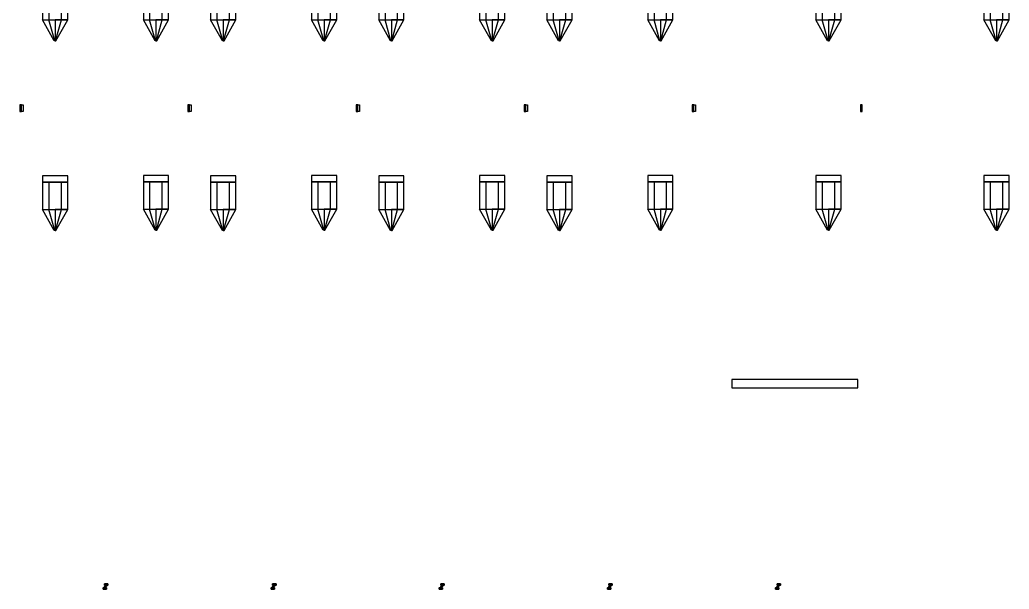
# Model space of a CAD drawing. Extents: x -19750 to 3750, y -13175 to 15275.
# Drawn here: x -8020 to 3750, y -5720 to 1050 of the extents above; entities that cross this region are included whole.
import ezdxf

# ---------------------------------------------------------------- set-up
doc = ezdxf.new("R2010")
doc.units = 0
doc.layers.add('GAP', color=1, linetype='continuous')
doc.layers.add('PIN', color=3, linetype='continuous')

# ---------------------------------------------------------------- blocks, each defined once
blk = doc.blocks.new('C1E')
at = {"layer": 'GAP'}
blk.add_lwpolyline([(1800, 12935), (1800, 13015), (1780, 13015), (1780, 12935), (1800, 12935)], dxfattribs=at)
blk = doc.blocks.new('C1EGAP')
for points in [[(3250, 14350), (3250, 14025), (3550, 14025), (3550, 14350), (3250, 14350)], [(3250, 14350), (3250, 14025), (3550, 14025), (3550, 14350), (3250, 14350)], [(3400, 14025), (3400, 13775), (3390, 13775), (3250, 14025), (3400, 14025)], [(3400, 14025), (3400, 13775), (3390, 13775), (3250, 14025), (3400, 14025)], [(3400, 14025), (3400, 13775), (3410, 13775), (3550, 14025), (3400, 14025)], [(3400, 14025), (3400, 13775), (3410, 13775), (3550, 14025), (3400, 14025)], [(3250, 12175), (3250, 12100), (3550, 12100), (3550, 12175), (3250, 12175)], [(3250, 12175), (3250, 12100), (3550, 12100), (3550, 12175), (3250, 12175)], [(3250, 12100), (3250, 11775), (3550, 11775), (3550, 12100), (3250, 12100)], [(3250, 12100), (3250, 11775), (3550, 11775), (3550, 12100), (3250, 12100)], [(3400, 11775), (3400, 11525), (3390, 11525), (3250, 11775), (3400, 11775)], [(3400, 11775), (3400, 11525), (3390, 11525), (3250, 11775), (3400, 11775)], [(3400, 11775), (3400, 11525), (3410, 11525), (3550, 11775), (3400, 11775)], [(3400, 11775), (3400, 11525), (3410, 11525), (3550, 11775), (3400, 11775)]]:
    blk.add_lwpolyline(points)
blk = doc.blocks.new('C1EPIN')
for points in [[(3325, 14350), (3325, 14025), (3475, 14025), (3475, 14350), (3325, 14350)], [(3325, 14350), (3325, 14025), (3475, 14025), (3475, 14350), (3325, 14350)], [(3400, 14025), (3400, 13775), (3395, 13775), (3325, 14025), (3400, 14025)], [(3400, 14025), (3400, 13775), (3395, 13775), (3325, 14025), (3400, 14025)], [(3400, 14025), (3400, 13775), (3405, 13775), (3475, 14025), (3400, 14025)], [(3400, 14025), (3400, 13775), (3405, 13775), (3475, 14025), (3400, 14025)], [(3325, 12100), (3325, 11775), (3475, 11775), (3475, 12100), (3325, 12100)], [(3325, 12100), (3325, 11775), (3475, 11775), (3475, 12100), (3325, 12100)], [(3400, 11775), (3400, 11525), (3395, 11525), (3325, 11775), (3400, 11775)], [(3400, 11775), (3400, 11525), (3395, 11525), (3325, 11775), (3400, 11775)], [(3400, 11775), (3400, 11525), (3405, 11525), (3475, 11775), (3400, 11775)], [(3400, 11775), (3400, 11525), (3405, 11525), (3475, 11775), (3400, 11775)]]:
    blk.add_lwpolyline(points)
blk = doc.blocks.new('C1F')
at = {"layer": 'GAP'}
for points in [[(-200, 12935), (-200, 13015), (-180, 13015), (-180, 12935), (-200, 12935)], [(1800, 12935), (1800, 13015), (1780, 13015), (1780, 12935), (1800, 12935)]]:
    blk.add_lwpolyline(points, dxfattribs=at)
blk = doc.blocks.new('C1FGAP')
for points in [[(3250, 14350), (3250, 14025), (3550, 14025), (3550, 14350), (3250, 14350)], [(3250, 14350), (3250, 14025), (3550, 14025), (3550, 14350), (3250, 14350)], [(3400, 14025), (3400, 13775), (3390, 13775), (3250, 14025), (3400, 14025)], [(3400, 14025), (3400, 13775), (3390, 13775), (3250, 14025), (3400, 14025)], [(3400, 14025), (3400, 13775), (3410, 13775), (3550, 14025), (3400, 14025)], [(3400, 14025), (3400, 13775), (3410, 13775), (3550, 14025), (3400, 14025)], [(3250, 12175), (3250, 12100), (3550, 12100), (3550, 12175), (3250, 12175)], [(3250, 12175), (3250, 12100), (3550, 12100), (3550, 12175), (3250, 12175)], [(3250, 12100), (3250, 11775), (3550, 11775), (3550, 12100), (3250, 12100)], [(3250, 12100), (3250, 11775), (3550, 11775), (3550, 12100), (3250, 12100)], [(3400, 11775), (3400, 11525), (3390, 11525), (3250, 11775), (3400, 11775)], [(3400, 11775), (3400, 11525), (3390, 11525), (3250, 11775), (3400, 11775)], [(3400, 11775), (3400, 11525), (3410, 11525), (3550, 11775), (3400, 11775)], [(3400, 11775), (3400, 11525), (3410, 11525), (3550, 11775), (3400, 11775)], [(788, 7304), (788, 7319), (788, 7319), (788, 7304), (788, 7304)], [(828, 7319), (828, 7319), (788, 7319), (788, 7319), (828, 7319)], [(806, 7294), (788, 7304), (788, 7304), (805, 7294), (806, 7294)], [(811, 7294), (828, 7304), (828, 7304), (811, 7294), (811, 7294)], [(828, 7304), (828, 7319), (828, 7319), (828, 7304), (828, 7304)], [(770, 7270), (788, 7280), (787, 7280), (770, 7270), (770, 7270)], [(770, 7255), (770, 7270), (770, 7270), (770, 7255), (770, 7255)], [(810, 7255), (810, 7255), (770, 7255), (770, 7255), (810, 7255)], [(787, 7282), (788, 7286), (791, 7289), (795, 7290), (795, 7290), (791, 7288), (789, 7286), (788, 7282), (787, 7282)], [(788, 7280), (788, 7282), (787, 7282), (787, 7280), (788, 7280)], [(792, 7282), (793, 7283), (794, 7284), (795, 7284), (795, 7284), (794, 7284), (793, 7283), (793, 7282), (792, 7282)], [(792, 7280), (792, 7282), (793, 7282), (793, 7280), (792, 7280)], [(810, 7270), (792, 7280), (793, 7280), (810, 7270), (810, 7270)], [(795, 7290), (797, 7290), (797, 7290), (795, 7290), (795, 7290)], [(795, 7284), (797, 7284), (797, 7284), (795, 7284), (795, 7284)], [(797, 7290), (799, 7287), (799, 7287), (797, 7290), (797, 7290)], [(797, 7284), (799, 7287), (799, 7287), (797, 7284), (797, 7284)], [(799, 7287), (801, 7287), (801, 7287), (799, 7287), (799, 7287)], [(799, 7287), (801, 7287), (801, 7287), (799, 7287), (799, 7287)], [(801, 7284), (801, 7284), (801, 7290), (801, 7290), (801, 7284)], [(801, 7290), (803, 7290), (803, 7290), (801, 7290), (801, 7290)], [(801, 7284), (803, 7284), (803, 7284), (801, 7284), (801, 7284)], [(803, 7284), (807, 7285), (810, 7288), (811, 7292), (811, 7292), (810, 7288), (807, 7286), (803, 7284), (803, 7284)], [(803, 7290), (804, 7290), (805, 7291), (806, 7292), (805, 7292), (805, 7291), (804, 7290), (803, 7290), (803, 7290)], [(806, 7292), (806, 7294), (805, 7294), (805, 7292), (806, 7292)], [(810, 7255), (810, 7270), (810, 7270), (810, 7255), (810, 7255)], [(811, 7292), (811, 7294), (811, 7294), (811, 7292), (811, 7292)]]:
    blk.add_lwpolyline(points)
blk = doc.blocks.new('C1FPIN')
for points in [[(3325, 14350), (3325, 14025), (3475, 14025), (3475, 14350), (3325, 14350)], [(3325, 14350), (3325, 14025), (3475, 14025), (3475, 14350), (3325, 14350)], [(3400, 14025), (3400, 13775), (3395, 13775), (3325, 14025), (3400, 14025)], [(3400, 14025), (3400, 13775), (3395, 13775), (3325, 14025), (3400, 14025)], [(3400, 14025), (3400, 13775), (3405, 13775), (3475, 14025), (3400, 14025)], [(3400, 14025), (3400, 13775), (3405, 13775), (3475, 14025), (3400, 14025)], [(3325, 12100), (3325, 11775), (3475, 11775), (3475, 12100), (3325, 12100)], [(3325, 12100), (3325, 11775), (3475, 11775), (3475, 12100), (3325, 12100)], [(3400, 11775), (3400, 11525), (3395, 11525), (3325, 11775), (3400, 11775)], [(3400, 11775), (3400, 11525), (3395, 11525), (3325, 11775), (3400, 11775)], [(3400, 11775), (3400, 11525), (3405, 11525), (3475, 11775), (3400, 11775)], [(3400, 11775), (3400, 11525), (3405, 11525), (3475, 11775), (3400, 11775)], [(828, 7304), (828, 7319), (788, 7319), (788, 7304), (828, 7304)], [(808, 7294), (808, 7304), (788, 7304), (806, 7294), (808, 7294)], [(808, 7294), (808, 7304), (828, 7304), (811, 7294), (808, 7294)], [(790, 7270), (790, 7280), (788, 7280), (770, 7270), (790, 7270)], [(810, 7255), (810, 7270), (770, 7270), (770, 7255), (810, 7255)], [(788, 7282), (789, 7286), (791, 7288), (795, 7290), (795, 7287), (792, 7286), (791, 7284), (790, 7282), (788, 7282)], [(792, 7280), (792, 7282), (788, 7282), (788, 7280), (792, 7280)], [(790, 7282), (791, 7284), (792, 7286), (795, 7287), (795, 7284), (794, 7284), (793, 7283), (792, 7282), (790, 7282)], [(790, 7270), (790, 7280), (792, 7280), (810, 7270), (790, 7270)], [(795, 7284), (797, 7284), (797, 7290), (795, 7290), (795, 7284)], [(797, 7287), (799, 7287), (799, 7287), (797, 7290), (797, 7287)], [(797, 7287), (799, 7287), (799, 7287), (797, 7284), (797, 7287)], [(799, 7287), (801, 7287), (801, 7287), (799, 7287), (799, 7287)], [(801, 7284), (803, 7284), (803, 7290), (801, 7290), (801, 7284)], [(803, 7284), (807, 7286), (810, 7288), (811, 7292), (808, 7292), (807, 7290), (806, 7288), (803, 7287), (803, 7284)], [(803, 7287), (806, 7288), (807, 7290), (808, 7292), (806, 7292), (805, 7291), (804, 7290), (803, 7290), (803, 7287)], [(811, 7292), (811, 7294), (806, 7294), (806, 7292), (811, 7292)]]:
    blk.add_lwpolyline(points)
blk = doc.blocks.new('C1G')
at = {"layer": 'GAP'}
for points in [[(-200, 12935), (-200, 13015), (-180, 13015), (-180, 12935), (-200, 12935)], [(1800, 12935), (1800, 13015), (1780, 13015), (1780, 12935), (1800, 12935)]]:
    blk.add_lwpolyline(points, dxfattribs=at)
blk = doc.blocks.new('C1GGAP')
for points in [[(-1950, 14350), (-1950, 14025), (-1650, 14025), (-1650, 14350), (-1950, 14350)], [(-1950, 14350), (-1950, 14025), (-1650, 14025), (-1650, 14350), (-1950, 14350)], [(3250, 14350), (3250, 14025), (3550, 14025), (3550, 14350), (3250, 14350)], [(3250, 14350), (3250, 14025), (3550, 14025), (3550, 14350), (3250, 14350)], [(-1800, 14025), (-1800, 13775), (-1810, 13775), (-1950, 14025), (-1800, 14025)], [(-1800, 14025), (-1800, 13775), (-1810, 13775), (-1950, 14025), (-1800, 14025)], [(-1800, 14025), (-1800, 13775), (-1790, 13775), (-1650, 14025), (-1800, 14025)], [(-1800, 14025), (-1800, 13775), (-1790, 13775), (-1650, 14025), (-1800, 14025)], [(3400, 14025), (3400, 13775), (3390, 13775), (3250, 14025), (3400, 14025)], [(3400, 14025), (3400, 13775), (3390, 13775), (3250, 14025), (3400, 14025)], [(3400, 14025), (3400, 13775), (3410, 13775), (3550, 14025), (3400, 14025)], [(3400, 14025), (3400, 13775), (3410, 13775), (3550, 14025), (3400, 14025)], [(-1950, 12170), (-1950, 12095), (-1650, 12095), (-1650, 12170), (-1950, 12170)], [(-1950, 12170), (-1950, 12095), (-1650, 12095), (-1650, 12170), (-1950, 12170)], [(3250, 12175), (3250, 12100), (3550, 12100), (3550, 12175), (3250, 12175)], [(3250, 12175), (3250, 12100), (3550, 12100), (3550, 12175), (3250, 12175)], [(-1950, 12095), (-1950, 11770), (-1650, 11770), (-1650, 12095), (-1950, 12095)], [(-1950, 12095), (-1950, 11770), (-1650, 11770), (-1650, 12095), (-1950, 12095)], [(3250, 12100), (3250, 11775), (3550, 11775), (3550, 12100), (3250, 12100)], [(3250, 12100), (3250, 11775), (3550, 11775), (3550, 12100), (3250, 12100)], [(-1800, 11770), (-1800, 11520), (-1810, 11520), (-1950, 11770), (-1800, 11770)], [(-1800, 11770), (-1800, 11520), (-1810, 11520), (-1950, 11770), (-1800, 11770)], [(-1800, 11770), (-1800, 11520), (-1790, 11520), (-1650, 11770), (-1800, 11770)], [(-1800, 11770), (-1800, 11520), (-1790, 11520), (-1650, 11770), (-1800, 11770)], [(3400, 11775), (3400, 11525), (3390, 11525), (3250, 11775), (3400, 11775)], [(3400, 11775), (3400, 11525), (3390, 11525), (3250, 11775), (3400, 11775)], [(3400, 11775), (3400, 11525), (3410, 11525), (3550, 11775), (3400, 11775)], [(3400, 11775), (3400, 11525), (3410, 11525), (3550, 11775), (3400, 11775)], [(788, 7304), (788, 7319), (788, 7319), (788, 7304), (788, 7304)], [(828, 7319), (828, 7319), (788, 7319), (788, 7319), (828, 7319)], [(806, 7294), (788, 7304), (788, 7304), (806, 7294), (806, 7294)], [(811, 7294), (828, 7304), (828, 7304), (811, 7294), (811, 7294)], [(828, 7304), (828, 7319), (828, 7319), (828, 7304), (828, 7304)], [(770, 7270), (788, 7280), (787, 7280), (770, 7270), (770, 7270)], [(770, 7255), (770, 7270), (770, 7270), (770, 7255), (770, 7255)], [(810, 7255), (810, 7255), (770, 7255), (770, 7255), (810, 7255)], [(787, 7282), (788, 7286), (791, 7289), (795, 7290), (795, 7290), (791, 7288), (789, 7286), (788, 7282), (787, 7282)], [(788, 7280), (788, 7282), (787, 7282), (787, 7280), (788, 7280)], [(792, 7282), (793, 7283), (794, 7284), (795, 7284), (795, 7284), (794, 7284), (793, 7283), (793, 7282), (792, 7282)], [(792, 7280), (792, 7282), (793, 7282), (793, 7280), (792, 7280)], [(810, 7270), (792, 7280), (793, 7280), (810, 7270), (810, 7270)], [(795, 7290), (797, 7290), (797, 7290), (795, 7290), (795, 7290)], [(795, 7284), (797, 7284), (797, 7284), (795, 7284), (795, 7284)], [(797, 7290), (799, 7287), (799, 7287), (797, 7290), (797, 7290)], [(797, 7284), (799, 7287), (799, 7287), (797, 7284), (797, 7284)], [(799, 7287), (801, 7287), (801, 7287), (799, 7287), (799, 7287)], [(799, 7287), (801, 7287), (801, 7287), (799, 7287), (799, 7287)], [(801, 7284), (801, 7284), (801, 7290), (801, 7290), (801, 7284)], [(801, 7290), (803, 7290), (803, 7290), (801, 7290), (801, 7290)], [(801, 7284), (803, 7284), (803, 7284), (801, 7284), (801, 7284)], [(803, 7284), (807, 7285), (810, 7288), (811, 7292), (811, 7292), (810, 7288), (807, 7286), (803, 7284), (803, 7284)], [(803, 7290), (804, 7290), (805, 7291), (806, 7292), (806, 7292), (805, 7291), (804, 7290), (803, 7290), (803, 7290)], [(806, 7292), (806, 7294), (806, 7294), (806, 7292), (806, 7292)], [(810, 7255), (810, 7270), (810, 7270), (810, 7255), (810, 7255)], [(811, 7292), (811, 7294), (811, 7294), (811, 7292), (811, 7292)]]:
    blk.add_lwpolyline(points)
blk = doc.blocks.new('C1GPIN')
for points in [[(-1875, 14350), (-1875, 14025), (-1725, 14025), (-1725, 14350), (-1875, 14350)], [(-1875, 14350), (-1875, 14025), (-1725, 14025), (-1725, 14350), (-1875, 14350)], [(3325, 14350), (3325, 14025), (3475, 14025), (3475, 14350), (3325, 14350)], [(3325, 14350), (3325, 14025), (3475, 14025), (3475, 14350), (3325, 14350)], [(-1800, 14025), (-1800, 13775), (-1805, 13775), (-1875, 14025), (-1800, 14025)], [(-1800, 14025), (-1800, 13775), (-1805, 13775), (-1875, 14025), (-1800, 14025)], [(-1800, 14025), (-1800, 13775), (-1795, 13775), (-1725, 14025), (-1800, 14025)], [(-1800, 14025), (-1800, 13775), (-1795, 13775), (-1725, 14025), (-1800, 14025)], [(3400, 14025), (3400, 13775), (3395, 13775), (3325, 14025), (3400, 14025)], [(3400, 14025), (3400, 13775), (3395, 13775), (3325, 14025), (3400, 14025)], [(3400, 14025), (3400, 13775), (3405, 13775), (3475, 14025), (3400, 14025)], [(3400, 14025), (3400, 13775), (3405, 13775), (3475, 14025), (3400, 14025)], [(-1875, 12095), (-1875, 11770), (-1725, 11770), (-1725, 12095), (-1875, 12095)], [(-1875, 12095), (-1875, 11770), (-1725, 11770), (-1725, 12095), (-1875, 12095)], [(3325, 12100), (3325, 11775), (3475, 11775), (3475, 12100), (3325, 12100)], [(3325, 12100), (3325, 11775), (3475, 11775), (3475, 12100), (3325, 12100)], [(-1800, 11770), (-1800, 11520), (-1805, 11520), (-1875, 11770), (-1800, 11770)], [(-1800, 11770), (-1800, 11520), (-1805, 11520), (-1875, 11770), (-1800, 11770)], [(-1800, 11770), (-1800, 11520), (-1795, 11520), (-1725, 11770), (-1800, 11770)], [(-1800, 11770), (-1800, 11520), (-1795, 11520), (-1725, 11770), (-1800, 11770)], [(3400, 11775), (3400, 11525), (3395, 11525), (3325, 11775), (3400, 11775)], [(3400, 11775), (3400, 11525), (3395, 11525), (3325, 11775), (3400, 11775)], [(3400, 11775), (3400, 11525), (3405, 11525), (3475, 11775), (3400, 11775)], [(3400, 11775), (3400, 11525), (3405, 11525), (3475, 11775), (3400, 11775)], [(828, 7304), (828, 7319), (788, 7319), (788, 7304), (828, 7304)], [(808, 7294), (808, 7304), (788, 7304), (806, 7294), (808, 7294)], [(808, 7294), (808, 7304), (828, 7304), (811, 7294), (808, 7294)], [(790, 7270), (790, 7280), (788, 7280), (770, 7270), (790, 7270)], [(810, 7255), (810, 7270), (770, 7270), (770, 7255), (810, 7255)], [(788, 7282), (789, 7286), (791, 7288), (795, 7290), (795, 7287), (792, 7286), (791, 7284), (790, 7282), (788, 7282)], [(792, 7280), (792, 7282), (788, 7282), (788, 7280), (792, 7280)], [(790, 7282), (791, 7284), (792, 7286), (795, 7287), (795, 7284), (794, 7284), (793, 7283), (792, 7282), (790, 7282)], [(790, 7270), (790, 7280), (792, 7280), (810, 7270), (790, 7270)], [(795, 7284), (797, 7284), (797, 7290), (795, 7290), (795, 7284)], [(797, 7287), (799, 7287), (799, 7287), (797, 7290), (797, 7287)], [(797, 7287), (799, 7287), (799, 7287), (797, 7284), (797, 7287)], [(799, 7287), (801, 7287), (801, 7287), (799, 7287), (799, 7287)], [(801, 7284), (803, 7284), (803, 7290), (801, 7290), (801, 7284)], [(803, 7284), (807, 7286), (810, 7288), (811, 7292), (808, 7292), (808, 7290), (806, 7288), (803, 7287), (803, 7284)], [(803, 7287), (806, 7288), (808, 7290), (808, 7292), (806, 7292), (805, 7291), (804, 7290), (803, 7290), (803, 7287)], [(811, 7292), (811, 7294), (806, 7294), (806, 7292), (811, 7292)]]:
    blk.add_lwpolyline(points)
blk = doc.blocks.new('C1H')
at = {"layer": 'GAP'}
for points in [[(-200, 12935), (-200, 13015), (-180, 13015), (-180, 12935), (-200, 12935)], [(1800, 12935), (1800, 13015), (1780, 13015), (1780, 12935), (1800, 12935)]]:
    blk.add_lwpolyline(points, dxfattribs=at)
blk = doc.blocks.new('C1HGAP')
for points in [[(-1950, 14350), (-1950, 14025), (-1650, 14025), (-1650, 14350), (-1950, 14350)], [(-1950, 14350), (-1950, 14025), (-1650, 14025), (-1650, 14350), (-1950, 14350)], [(3250, 14350), (3250, 14025), (3550, 14025), (3550, 14350), (3250, 14350)], [(3250, 14350), (3250, 14025), (3550, 14025), (3550, 14350), (3250, 14350)], [(-1800, 14025), (-1800, 13775), (-1810, 13775), (-1950, 14025), (-1800, 14025)], [(-1800, 14025), (-1800, 13775), (-1810, 13775), (-1950, 14025), (-1800, 14025)], [(-1800, 14025), (-1800, 13775), (-1790, 13775), (-1650, 14025), (-1800, 14025)], [(-1800, 14025), (-1800, 13775), (-1790, 13775), (-1650, 14025), (-1800, 14025)], [(3400, 14025), (3400, 13775), (3390, 13775), (3250, 14025), (3400, 14025)], [(3400, 14025), (3400, 13775), (3390, 13775), (3250, 14025), (3400, 14025)], [(3400, 14025), (3400, 13775), (3410, 13775), (3550, 14025), (3400, 14025)], [(3400, 14025), (3400, 13775), (3410, 13775), (3550, 14025), (3400, 14025)], [(-1950, 12170), (-1950, 12095), (-1650, 12095), (-1650, 12170), (-1950, 12170)], [(-1950, 12170), (-1950, 12095), (-1650, 12095), (-1650, 12170), (-1950, 12170)], [(3250, 12175), (3250, 12100), (3550, 12100), (3550, 12175), (3250, 12175)], [(3250, 12175), (3250, 12100), (3550, 12100), (3550, 12175), (3250, 12175)], [(-1950, 12095), (-1950, 11770), (-1650, 11770), (-1650, 12095), (-1950, 12095)], [(-1950, 12095), (-1950, 11770), (-1650, 11770), (-1650, 12095), (-1950, 12095)], [(3250, 12100), (3250, 11775), (3550, 11775), (3550, 12100), (3250, 12100)], [(3250, 12100), (3250, 11775), (3550, 11775), (3550, 12100), (3250, 12100)], [(-1800, 11770), (-1800, 11520), (-1810, 11520), (-1950, 11770), (-1800, 11770)], [(-1800, 11770), (-1800, 11520), (-1810, 11520), (-1950, 11770), (-1800, 11770)], [(-1800, 11770), (-1800, 11520), (-1790, 11520), (-1650, 11770), (-1800, 11770)], [(-1800, 11770), (-1800, 11520), (-1790, 11520), (-1650, 11770), (-1800, 11770)], [(3400, 11775), (3400, 11525), (3390, 11525), (3250, 11775), (3400, 11775)], [(3400, 11775), (3400, 11525), (3390, 11525), (3250, 11775), (3400, 11775)], [(3400, 11775), (3400, 11525), (3410, 11525), (3550, 11775), (3400, 11775)], [(3400, 11775), (3400, 11525), (3410, 11525), (3550, 11775), (3400, 11775)], [(788, 7304), (788, 7319), (788, 7319), (788, 7304), (788, 7304)], [(828, 7319), (828, 7319), (788, 7319), (788, 7319), (828, 7319)], [(806, 7294), (788, 7304), (788, 7304), (806, 7294), (806, 7294)], [(811, 7294), (828, 7304), (828, 7304), (811, 7294), (811, 7294)], [(828, 7304), (828, 7319), (828, 7319), (828, 7304), (828, 7304)], [(770, 7270), (788, 7280), (787, 7280), (770, 7270), (770, 7270)], [(770, 7255), (770, 7270), (770, 7270), (770, 7255), (770, 7255)], [(810, 7255), (810, 7255), (770, 7255), (770, 7255), (810, 7255)], [(787, 7282), (788, 7286), (791, 7289), (795, 7290), (795, 7290), (791, 7288), (789, 7286), (788, 7282), (787, 7282)], [(788, 7280), (788, 7282), (787, 7282), (787, 7280), (788, 7280)], [(792, 7282), (793, 7283), (794, 7284), (795, 7284), (795, 7284), (794, 7284), (793, 7283), (793, 7282), (792, 7282)], [(792, 7280), (792, 7282), (793, 7282), (793, 7280), (792, 7280)], [(810, 7270), (792, 7280), (793, 7280), (810, 7270), (810, 7270)], [(795, 7290), (797, 7290), (797, 7290), (795, 7290), (795, 7290)], [(795, 7284), (797, 7284), (797, 7284), (795, 7284), (795, 7284)], [(797, 7290), (799, 7287), (799, 7287), (797, 7290), (797, 7290)], [(797, 7284), (799, 7287), (799, 7287), (797, 7284), (797, 7284)], [(799, 7287), (801, 7287), (801, 7287), (799, 7287), (799, 7287)], [(799, 7287), (801, 7287), (801, 7287), (799, 7287), (799, 7287)], [(801, 7284), (801, 7284), (801, 7290), (801, 7290), (801, 7284)], [(801, 7290), (803, 7290), (803, 7290), (801, 7290), (801, 7290)], [(801, 7284), (803, 7284), (803, 7284), (801, 7284), (801, 7284)], [(803, 7284), (807, 7285), (810, 7288), (811, 7292), (811, 7292), (810, 7288), (807, 7286), (803, 7284), (803, 7284)], [(803, 7290), (804, 7290), (805, 7291), (806, 7292), (806, 7292), (805, 7291), (804, 7290), (803, 7290), (803, 7290)], [(806, 7292), (806, 7294), (806, 7294), (806, 7292), (806, 7292)], [(810, 7255), (810, 7270), (810, 7270), (810, 7255), (810, 7255)], [(811, 7292), (811, 7294), (811, 7294), (811, 7292), (811, 7292)]]:
    blk.add_lwpolyline(points)
blk = doc.blocks.new('C1HPIN')
for points in [[(-1875, 14350), (-1875, 14025), (-1725, 14025), (-1725, 14350), (-1875, 14350)], [(-1875, 14350), (-1875, 14025), (-1725, 14025), (-1725, 14350), (-1875, 14350)], [(3325, 14350), (3325, 14025), (3475, 14025), (3475, 14350), (3325, 14350)], [(3325, 14350), (3325, 14025), (3475, 14025), (3475, 14350), (3325, 14350)], [(-1800, 14025), (-1800, 13775), (-1805, 13775), (-1875, 14025), (-1800, 14025)], [(-1800, 14025), (-1800, 13775), (-1805, 13775), (-1875, 14025), (-1800, 14025)], [(-1800, 14025), (-1800, 13775), (-1795, 13775), (-1725, 14025), (-1800, 14025)], [(-1800, 14025), (-1800, 13775), (-1795, 13775), (-1725, 14025), (-1800, 14025)], [(3400, 14025), (3400, 13775), (3395, 13775), (3325, 14025), (3400, 14025)], [(3400, 14025), (3400, 13775), (3395, 13775), (3325, 14025), (3400, 14025)], [(3400, 14025), (3400, 13775), (3405, 13775), (3475, 14025), (3400, 14025)], [(3400, 14025), (3400, 13775), (3405, 13775), (3475, 14025), (3400, 14025)], [(-1875, 12095), (-1875, 11770), (-1725, 11770), (-1725, 12095), (-1875, 12095)], [(-1875, 12095), (-1875, 11770), (-1725, 11770), (-1725, 12095), (-1875, 12095)], [(3325, 12100), (3325, 11775), (3475, 11775), (3475, 12100), (3325, 12100)], [(3325, 12100), (3325, 11775), (3475, 11775), (3475, 12100), (3325, 12100)], [(-1800, 11770), (-1800, 11520), (-1805, 11520), (-1875, 11770), (-1800, 11770)], [(-1800, 11770), (-1800, 11520), (-1805, 11520), (-1875, 11770), (-1800, 11770)], [(-1800, 11770), (-1800, 11520), (-1795, 11520), (-1725, 11770), (-1800, 11770)], [(-1800, 11770), (-1800, 11520), (-1795, 11520), (-1725, 11770), (-1800, 11770)], [(3400, 11775), (3400, 11525), (3395, 11525), (3325, 11775), (3400, 11775)], [(3400, 11775), (3400, 11525), (3395, 11525), (3325, 11775), (3400, 11775)], [(3400, 11775), (3400, 11525), (3405, 11525), (3475, 11775), (3400, 11775)], [(3400, 11775), (3400, 11525), (3405, 11525), (3475, 11775), (3400, 11775)], [(828, 7304), (828, 7319), (788, 7319), (788, 7304), (828, 7304)], [(808, 7294), (808, 7304), (788, 7304), (806, 7294), (808, 7294)], [(808, 7294), (808, 7304), (828, 7304), (811, 7294), (808, 7294)], [(790, 7270), (790, 7280), (788, 7280), (770, 7270), (790, 7270)], [(810, 7255), (810, 7270), (770, 7270), (770, 7255), (810, 7255)], [(788, 7282), (789, 7286), (791, 7288), (795, 7290), (795, 7287), (792, 7286), (791, 7284), (790, 7282), (788, 7282)], [(792, 7280), (792, 7282), (788, 7282), (788, 7280), (792, 7280)], [(790, 7282), (791, 7284), (792, 7286), (795, 7287), (795, 7284), (794, 7284), (793, 7283), (792, 7282), (790, 7282)], [(790, 7270), (790, 7280), (792, 7280), (810, 7270), (790, 7270)], [(795, 7284), (797, 7284), (797, 7290), (795, 7290), (795, 7284)], [(797, 7287), (799, 7287), (799, 7287), (797, 7290), (797, 7287)], [(797, 7287), (799, 7287), (799, 7287), (797, 7284), (797, 7287)], [(799, 7287), (801, 7287), (801, 7287), (799, 7287), (799, 7287)], [(801, 7284), (803, 7284), (803, 7290), (801, 7290), (801, 7284)], [(803, 7284), (807, 7286), (810, 7288), (811, 7292), (808, 7292), (808, 7290), (806, 7288), (803, 7287), (803, 7284)], [(803, 7287), (806, 7288), (808, 7290), (808, 7292), (806, 7292), (805, 7291), (804, 7290), (803, 7290), (803, 7287)], [(811, 7292), (811, 7294), (806, 7294), (806, 7292), (811, 7292)]]:
    blk.add_lwpolyline(points)
blk = doc.blocks.new('C1I')
at = {"layer": 'GAP'}
for points in [[(-200, 12935), (-200, 13015), (-180, 13015), (-180, 12935), (-200, 12935)], [(1800, 12935), (1800, 13015), (1780, 13015), (1780, 12935), (1800, 12935)]]:
    blk.add_lwpolyline(points, dxfattribs=at)
blk = doc.blocks.new('C1IGAP')
for points in [[(-1950, 14350), (-1950, 14025), (-1650, 14025), (-1650, 14350), (-1950, 14350)], [(-1950, 14350), (-1950, 14025), (-1650, 14025), (-1650, 14350), (-1950, 14350)], [(3250, 14350), (3250, 14025), (3550, 14025), (3550, 14350), (3250, 14350)], [(3250, 14350), (3250, 14025), (3550, 14025), (3550, 14350), (3250, 14350)], [(-1800, 14025), (-1800, 13775), (-1810, 13775), (-1950, 14025), (-1800, 14025)], [(-1800, 14025), (-1800, 13775), (-1810, 13775), (-1950, 14025), (-1800, 14025)], [(-1800, 14025), (-1800, 13775), (-1790, 13775), (-1650, 14025), (-1800, 14025)], [(-1800, 14025), (-1800, 13775), (-1790, 13775), (-1650, 14025), (-1800, 14025)], [(3400, 14025), (3400, 13775), (3390, 13775), (3250, 14025), (3400, 14025)], [(3400, 14025), (3400, 13775), (3390, 13775), (3250, 14025), (3400, 14025)], [(3400, 14025), (3400, 13775), (3410, 13775), (3550, 14025), (3400, 14025)], [(3400, 14025), (3400, 13775), (3410, 13775), (3550, 14025), (3400, 14025)], [(-1950, 12170), (-1950, 12095), (-1650, 12095), (-1650, 12170), (-1950, 12170)], [(-1950, 12170), (-1950, 12095), (-1650, 12095), (-1650, 12170), (-1950, 12170)], [(3250, 12175), (3250, 12100), (3550, 12100), (3550, 12175), (3250, 12175)], [(3250, 12175), (3250, 12100), (3550, 12100), (3550, 12175), (3250, 12175)], [(-1950, 12095), (-1950, 11770), (-1650, 11770), (-1650, 12095), (-1950, 12095)], [(-1950, 12095), (-1950, 11770), (-1650, 11770), (-1650, 12095), (-1950, 12095)], [(3250, 12100), (3250, 11775), (3550, 11775), (3550, 12100), (3250, 12100)], [(3250, 12100), (3250, 11775), (3550, 11775), (3550, 12100), (3250, 12100)], [(-1800, 11770), (-1800, 11520), (-1810, 11520), (-1950, 11770), (-1800, 11770)], [(-1800, 11770), (-1800, 11520), (-1810, 11520), (-1950, 11770), (-1800, 11770)], [(-1800, 11770), (-1800, 11520), (-1790, 11520), (-1650, 11770), (-1800, 11770)], [(-1800, 11770), (-1800, 11520), (-1790, 11520), (-1650, 11770), (-1800, 11770)], [(3400, 11775), (3400, 11525), (3390, 11525), (3250, 11775), (3400, 11775)], [(3400, 11775), (3400, 11525), (3390, 11525), (3250, 11775), (3400, 11775)], [(3400, 11775), (3400, 11525), (3410, 11525), (3550, 11775), (3400, 11775)], [(3400, 11775), (3400, 11525), (3410, 11525), (3550, 11775), (3400, 11775)], [(788, 7304), (788, 7319), (788, 7319), (788, 7304), (788, 7304)], [(828, 7319), (828, 7319), (788, 7319), (788, 7319), (828, 7319)], [(806, 7294), (788, 7304), (788, 7304), (806, 7294), (806, 7294)], [(811, 7294), (828, 7304), (828, 7304), (811, 7294), (811, 7294)], [(828, 7304), (828, 7319), (828, 7319), (828, 7304), (828, 7304)], [(770, 7270), (788, 7280), (787, 7280), (770, 7270), (770, 7270)], [(770, 7255), (770, 7270), (770, 7270), (770, 7255), (770, 7255)], [(810, 7255), (810, 7255), (770, 7255), (770, 7255), (810, 7255)], [(787, 7282), (788, 7286), (791, 7289), (795, 7290), (795, 7290), (791, 7288), (789, 7286), (788, 7282), (787, 7282)], [(788, 7280), (788, 7282), (787, 7282), (787, 7280), (788, 7280)], [(792, 7282), (793, 7283), (794, 7284), (795, 7284), (795, 7284), (794, 7284), (793, 7283), (793, 7282), (792, 7282)], [(792, 7280), (792, 7282), (793, 7282), (793, 7280), (792, 7280)], [(810, 7270), (792, 7280), (793, 7280), (810, 7270), (810, 7270)], [(795, 7290), (797, 7290), (797, 7290), (795, 7290), (795, 7290)], [(795, 7284), (797, 7284), (797, 7284), (795, 7284), (795, 7284)], [(797, 7290), (799, 7287), (799, 7287), (797, 7290), (797, 7290)], [(797, 7284), (799, 7287), (799, 7287), (797, 7284), (797, 7284)], [(799, 7287), (801, 7287), (801, 7287), (799, 7287), (799, 7287)], [(799, 7287), (801, 7287), (801, 7287), (799, 7287), (799, 7287)], [(801, 7284), (801, 7284), (801, 7290), (801, 7290), (801, 7284)], [(801, 7290), (803, 7290), (803, 7290), (801, 7290), (801, 7290)], [(801, 7284), (803, 7284), (803, 7284), (801, 7284), (801, 7284)], [(803, 7284), (807, 7285), (810, 7288), (811, 7292), (811, 7292), (810, 7288), (807, 7286), (803, 7284), (803, 7284)], [(803, 7290), (804, 7290), (805, 7291), (806, 7292), (806, 7292), (805, 7291), (804, 7290), (803, 7290), (803, 7290)], [(806, 7292), (806, 7294), (806, 7294), (806, 7292), (806, 7292)], [(810, 7255), (810, 7270), (810, 7270), (810, 7255), (810, 7255)], [(811, 7292), (811, 7294), (811, 7294), (811, 7292), (811, 7292)]]:
    blk.add_lwpolyline(points)
blk = doc.blocks.new('C1IPIN')
for points in [[(-1875, 14350), (-1875, 14025), (-1725, 14025), (-1725, 14350), (-1875, 14350)], [(-1875, 14350), (-1875, 14025), (-1725, 14025), (-1725, 14350), (-1875, 14350)], [(3325, 14350), (3325, 14025), (3475, 14025), (3475, 14350), (3325, 14350)], [(3325, 14350), (3325, 14025), (3475, 14025), (3475, 14350), (3325, 14350)], [(-1800, 14025), (-1800, 13775), (-1805, 13775), (-1875, 14025), (-1800, 14025)], [(-1800, 14025), (-1800, 13775), (-1805, 13775), (-1875, 14025), (-1800, 14025)], [(-1800, 14025), (-1800, 13775), (-1795, 13775), (-1725, 14025), (-1800, 14025)], [(-1800, 14025), (-1800, 13775), (-1795, 13775), (-1725, 14025), (-1800, 14025)], [(3400, 14025), (3400, 13775), (3395, 13775), (3325, 14025), (3400, 14025)], [(3400, 14025), (3400, 13775), (3395, 13775), (3325, 14025), (3400, 14025)], [(3400, 14025), (3400, 13775), (3405, 13775), (3475, 14025), (3400, 14025)], [(3400, 14025), (3400, 13775), (3405, 13775), (3475, 14025), (3400, 14025)], [(-1875, 12095), (-1875, 11770), (-1725, 11770), (-1725, 12095), (-1875, 12095)], [(-1875, 12095), (-1875, 11770), (-1725, 11770), (-1725, 12095), (-1875, 12095)], [(3325, 12100), (3325, 11775), (3475, 11775), (3475, 12100), (3325, 12100)], [(3325, 12100), (3325, 11775), (3475, 11775), (3475, 12100), (3325, 12100)], [(-1800, 11770), (-1800, 11520), (-1805, 11520), (-1875, 11770), (-1800, 11770)], [(-1800, 11770), (-1800, 11520), (-1805, 11520), (-1875, 11770), (-1800, 11770)], [(-1800, 11770), (-1800, 11520), (-1795, 11520), (-1725, 11770), (-1800, 11770)], [(-1800, 11770), (-1800, 11520), (-1795, 11520), (-1725, 11770), (-1800, 11770)], [(3400, 11775), (3400, 11525), (3395, 11525), (3325, 11775), (3400, 11775)], [(3400, 11775), (3400, 11525), (3395, 11525), (3325, 11775), (3400, 11775)], [(3400, 11775), (3400, 11525), (3405, 11525), (3475, 11775), (3400, 11775)], [(3400, 11775), (3400, 11525), (3405, 11525), (3475, 11775), (3400, 11775)], [(828, 7304), (828, 7319), (788, 7319), (788, 7304), (828, 7304)], [(808, 7294), (808, 7304), (788, 7304), (806, 7294), (808, 7294)], [(808, 7294), (808, 7304), (828, 7304), (811, 7294), (808, 7294)], [(790, 7270), (790, 7280), (788, 7280), (770, 7270), (790, 7270)], [(810, 7255), (810, 7270), (770, 7270), (770, 7255), (810, 7255)], [(788, 7282), (789, 7286), (791, 7288), (795, 7290), (795, 7287), (792, 7286), (791, 7284), (790, 7282), (788, 7282)], [(792, 7280), (792, 7282), (788, 7282), (788, 7280), (792, 7280)], [(790, 7282), (791, 7284), (792, 7286), (795, 7287), (795, 7284), (794, 7284), (793, 7283), (792, 7282), (790, 7282)], [(790, 7270), (790, 7280), (792, 7280), (810, 7270), (790, 7270)], [(795, 7284), (797, 7284), (797, 7290), (795, 7290), (795, 7284)], [(797, 7287), (799, 7287), (799, 7287), (797, 7290), (797, 7287)], [(797, 7287), (799, 7287), (799, 7287), (797, 7284), (797, 7287)], [(799, 7287), (801, 7287), (801, 7287), (799, 7287), (799, 7287)], [(801, 7284), (803, 7284), (803, 7290), (801, 7290), (801, 7284)], [(803, 7284), (807, 7286), (810, 7288), (811, 7292), (808, 7292), (808, 7290), (806, 7288), (803, 7287), (803, 7284)], [(803, 7287), (806, 7288), (808, 7290), (808, 7292), (806, 7292), (805, 7291), (804, 7290), (803, 7290), (803, 7287)], [(811, 7292), (811, 7294), (806, 7294), (806, 7292), (811, 7292)]]:
    blk.add_lwpolyline(points)
blk = doc.blocks.new('C1J')
at = {"layer": 'GAP'}
for points in [[(-200, 12935), (-200, 13015), (-180, 13015), (-180, 12935), (-200, 12935)], [(1800, 12935), (1800, 13015), (1780, 13015), (1780, 12935), (1800, 12935)]]:
    blk.add_lwpolyline(points, dxfattribs=at)
blk = doc.blocks.new('C1JGAP')
for points in [[(-1950, 14350), (-1950, 14025), (-1650, 14025), (-1650, 14350), (-1950, 14350)], [(-1950, 14350), (-1950, 14025), (-1650, 14025), (-1650, 14350), (-1950, 14350)], [(3250, 14350), (3250, 14025), (3550, 14025), (3550, 14350), (3250, 14350)], [(3250, 14350), (3250, 14025), (3550, 14025), (3550, 14350), (3250, 14350)], [(-1800, 14025), (-1800, 13775), (-1810, 13775), (-1950, 14025), (-1800, 14025)], [(-1800, 14025), (-1800, 13775), (-1810, 13775), (-1950, 14025), (-1800, 14025)], [(-1800, 14025), (-1800, 13775), (-1790, 13775), (-1650, 14025), (-1800, 14025)], [(-1800, 14025), (-1800, 13775), (-1790, 13775), (-1650, 14025), (-1800, 14025)], [(3400, 14025), (3400, 13775), (3390, 13775), (3250, 14025), (3400, 14025)], [(3400, 14025), (3400, 13775), (3390, 13775), (3250, 14025), (3400, 14025)], [(3400, 14025), (3400, 13775), (3410, 13775), (3550, 14025), (3400, 14025)], [(3400, 14025), (3400, 13775), (3410, 13775), (3550, 14025), (3400, 14025)], [(-1950, 12170), (-1950, 12095), (-1650, 12095), (-1650, 12170), (-1950, 12170)], [(-1950, 12170), (-1950, 12095), (-1650, 12095), (-1650, 12170), (-1950, 12170)], [(3250, 12175), (3250, 12100), (3550, 12100), (3550, 12175), (3250, 12175)], [(3250, 12175), (3250, 12100), (3550, 12100), (3550, 12175), (3250, 12175)], [(-1950, 12095), (-1950, 11770), (-1650, 11770), (-1650, 12095), (-1950, 12095)], [(-1950, 12095), (-1950, 11770), (-1650, 11770), (-1650, 12095), (-1950, 12095)], [(3250, 12100), (3250, 11775), (3550, 11775), (3550, 12100), (3250, 12100)], [(3250, 12100), (3250, 11775), (3550, 11775), (3550, 12100), (3250, 12100)], [(-1800, 11770), (-1800, 11520), (-1810, 11520), (-1950, 11770), (-1800, 11770)], [(-1800, 11770), (-1800, 11520), (-1810, 11520), (-1950, 11770), (-1800, 11770)], [(-1800, 11770), (-1800, 11520), (-1790, 11520), (-1650, 11770), (-1800, 11770)], [(-1800, 11770), (-1800, 11520), (-1790, 11520), (-1650, 11770), (-1800, 11770)], [(3400, 11775), (3400, 11525), (3390, 11525), (3250, 11775), (3400, 11775)], [(3400, 11775), (3400, 11525), (3390, 11525), (3250, 11775), (3400, 11775)], [(3400, 11775), (3400, 11525), (3410, 11525), (3550, 11775), (3400, 11775)], [(3400, 11775), (3400, 11525), (3410, 11525), (3550, 11775), (3400, 11775)], [(250, 9750), (250, 9650), (1750, 9650), (1750, 9750), (250, 9750)], [(788, 7304), (788, 7319), (788, 7319), (788, 7304), (788, 7304)], [(828, 7319), (828, 7319), (788, 7319), (788, 7319), (828, 7319)], [(806, 7294), (788, 7304), (788, 7304), (806, 7294), (806, 7294)], [(811, 7294), (828, 7304), (828, 7304), (811, 7294), (811, 7294)], [(828, 7304), (828, 7319), (828, 7319), (828, 7304), (828, 7304)], [(770, 7270), (788, 7280), (787, 7280), (770, 7270), (770, 7270)], [(770, 7255), (770, 7270), (770, 7270), (770, 7255), (770, 7255)], [(810, 7255), (810, 7255), (770, 7255), (770, 7255), (810, 7255)], [(787, 7282), (788, 7286), (791, 7289), (795, 7290), (795, 7290), (791, 7288), (789, 7286), (788, 7282), (787, 7282)], [(788, 7280), (788, 7282), (787, 7282), (787, 7280), (788, 7280)], [(792, 7282), (793, 7283), (794, 7284), (795, 7284), (795, 7284), (794, 7284), (793, 7283), (793, 7282), (792, 7282)], [(792, 7280), (792, 7282), (793, 7282), (793, 7280), (792, 7280)], [(810, 7270), (792, 7280), (793, 7280), (810, 7270), (810, 7270)], [(795, 7290), (797, 7290), (797, 7290), (795, 7290), (795, 7290)], [(795, 7284), (797, 7284), (797, 7284), (795, 7284), (795, 7284)], [(797, 7290), (799, 7287), (799, 7287), (797, 7290), (797, 7290)], [(797, 7284), (799, 7287), (799, 7287), (797, 7284), (797, 7284)], [(799, 7287), (801, 7287), (801, 7287), (799, 7287), (799, 7287)], [(799, 7287), (801, 7287), (801, 7287), (799, 7287), (799, 7287)], [(801, 7284), (801, 7284), (801, 7290), (801, 7290), (801, 7284)], [(801, 7290), (803, 7290), (803, 7290), (801, 7290), (801, 7290)], [(801, 7284), (803, 7284), (803, 7284), (801, 7284), (801, 7284)], [(803, 7284), (807, 7285), (810, 7288), (811, 7292), (811, 7292), (810, 7288), (807, 7286), (803, 7284), (803, 7284)], [(803, 7290), (804, 7290), (805, 7291), (806, 7292), (806, 7292), (805, 7291), (804, 7290), (803, 7290), (803, 7290)], [(806, 7292), (806, 7294), (806, 7294), (806, 7292), (806, 7292)], [(810, 7255), (810, 7270), (810, 7270), (810, 7255), (810, 7255)], [(811, 7292), (811, 7294), (811, 7294), (811, 7292), (811, 7292)]]:
    blk.add_lwpolyline(points)
blk = doc.blocks.new('C1JPIN')
for points in [[(-1875, 14350), (-1875, 14025), (-1725, 14025), (-1725, 14350), (-1875, 14350)], [(-1875, 14350), (-1875, 14025), (-1725, 14025), (-1725, 14350), (-1875, 14350)], [(3325, 14350), (3325, 14025), (3475, 14025), (3475, 14350), (3325, 14350)], [(3325, 14350), (3325, 14025), (3475, 14025), (3475, 14350), (3325, 14350)], [(-1800, 14025), (-1800, 13775), (-1805, 13775), (-1875, 14025), (-1800, 14025)], [(-1800, 14025), (-1800, 13775), (-1805, 13775), (-1875, 14025), (-1800, 14025)], [(-1800, 14025), (-1800, 13775), (-1795, 13775), (-1725, 14025), (-1800, 14025)], [(-1800, 14025), (-1800, 13775), (-1795, 13775), (-1725, 14025), (-1800, 14025)], [(3400, 14025), (3400, 13775), (3395, 13775), (3325, 14025), (3400, 14025)], [(3400, 14025), (3400, 13775), (3395, 13775), (3325, 14025), (3400, 14025)], [(3400, 14025), (3400, 13775), (3405, 13775), (3475, 14025), (3400, 14025)], [(3400, 14025), (3400, 13775), (3405, 13775), (3475, 14025), (3400, 14025)], [(-1875, 12095), (-1875, 11770), (-1725, 11770), (-1725, 12095), (-1875, 12095)], [(-1875, 12095), (-1875, 11770), (-1725, 11770), (-1725, 12095), (-1875, 12095)], [(3325, 12100), (3325, 11775), (3475, 11775), (3475, 12100), (3325, 12100)], [(3325, 12100), (3325, 11775), (3475, 11775), (3475, 12100), (3325, 12100)], [(-1800, 11770), (-1800, 11520), (-1805, 11520), (-1875, 11770), (-1800, 11770)], [(-1800, 11770), (-1800, 11520), (-1805, 11520), (-1875, 11770), (-1800, 11770)], [(-1800, 11770), (-1800, 11520), (-1795, 11520), (-1725, 11770), (-1800, 11770)], [(-1800, 11770), (-1800, 11520), (-1795, 11520), (-1725, 11770), (-1800, 11770)], [(3400, 11775), (3400, 11525), (3395, 11525), (3325, 11775), (3400, 11775)], [(3400, 11775), (3400, 11525), (3395, 11525), (3325, 11775), (3400, 11775)], [(3400, 11775), (3400, 11525), (3405, 11525), (3475, 11775), (3400, 11775)], [(3400, 11775), (3400, 11525), (3405, 11525), (3475, 11775), (3400, 11775)], [(828, 7304), (828, 7319), (788, 7319), (788, 7304), (828, 7304)], [(808, 7294), (808, 7304), (788, 7304), (806, 7294), (808, 7294)], [(808, 7294), (808, 7304), (828, 7304), (811, 7294), (808, 7294)], [(790, 7270), (790, 7280), (788, 7280), (770, 7270), (790, 7270)], [(810, 7255), (810, 7270), (770, 7270), (770, 7255), (810, 7255)], [(788, 7282), (789, 7286), (791, 7288), (795, 7290), (795, 7287), (792, 7286), (791, 7284), (790, 7282), (788, 7282)], [(792, 7280), (792, 7282), (788, 7282), (788, 7280), (792, 7280)], [(790, 7282), (791, 7284), (792, 7286), (795, 7287), (795, 7284), (794, 7284), (793, 7283), (792, 7282), (790, 7282)], [(790, 7270), (790, 7280), (792, 7280), (810, 7270), (790, 7270)], [(795, 7284), (797, 7284), (797, 7290), (795, 7290), (795, 7284)], [(797, 7287), (799, 7287), (799, 7287), (797, 7290), (797, 7287)], [(797, 7287), (799, 7287), (799, 7287), (797, 7284), (797, 7287)], [(799, 7287), (801, 7287), (801, 7287), (799, 7287), (799, 7287)], [(801, 7284), (803, 7284), (803, 7290), (801, 7290), (801, 7284)], [(803, 7284), (807, 7286), (810, 7288), (811, 7292), (808, 7292), (808, 7290), (806, 7288), (803, 7287), (803, 7284)], [(803, 7287), (806, 7288), (808, 7290), (808, 7292), (806, 7292), (805, 7291), (804, 7290), (803, 7290), (803, 7287)], [(811, 7292), (811, 7294), (806, 7294), (806, 7292), (811, 7292)]]:
    blk.add_lwpolyline(points)

msp = doc.modelspace()

# ---------------------------------------------------------------- block references
for name, p in [('C1E', (-9800, -12975)), ('C1F', (-7800, -12975)), ('C1G', (-5800, -12975)), ('C1H', (-3800, -12975)), ('C1I', (-1800, -12975)), ('C1J', (200, -12975))]:
    msp.add_blockref(name, p)
at = {"layer": 'GAP'}
for name, p in [('C1JGAP', (200, -12975)), ('C1EGAP', (-9800, -12975)), ('C1FGAP', (-7800, -12975)), ('C1GGAP', (-5800, -12975)), ('C1HGAP', (-3800, -12975)), ('C1IGAP', (-1800, -12975))]:
    msp.add_blockref(name, p, dxfattribs=at)
at = {"layer": 'PIN'}
for name, p in [('C1EPIN', (-9800, -12975)), ('C1FPIN', (-7800, -12975)), ('C1GPIN', (-5800, -12975)), ('C1HPIN', (-3800, -12975)), ('C1IPIN', (-1800, -12975)), ('C1JPIN', (200, -12975))]:
    msp.add_blockref(name, p, dxfattribs=at)

doc.saveas('drawing.dxf')
